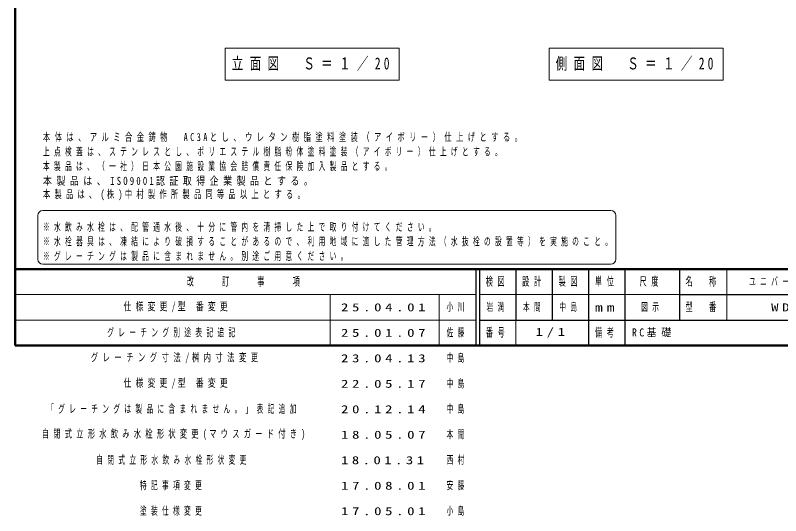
# Model space of a CAD drawing. Units: millimetres on the paper, scale 1:20. Extents: x -365 to 0, y -47 to 257.
# Drawn here: x -365 to -154.7, y -46.7 to 90.7 of the extents above; entities that cross this region are included whole.
import ezdxf

# ---------------------------------------------------------------- set-up
doc = ezdxf.new("R2010")
doc.units = ezdxf.units.MM
doc.layers.add('LY_1', color=2, linetype='Continuous', lineweight=25)
doc.layers.add('LY_5', color=7, linetype='Continuous', lineweight=13)
doc.styles.add('ＭＳ ゴシック', font='')
doc.styles.get('ＭＳ ゴシック').set_extended_font_data('MS Gothic')

msp = doc.modelspace()

# ---------------------------------------------------------------- linework, layer by layer
at = {"layer": 'LY_1', "color": 7, "lineweight": 13}
for p, q in [((-307.308, 81.723), (-307.308, 72.923)), ((-259.508, 81.723), (-307.308, 81.723)), ((-259.508, 72.923), (-259.508, 81.723)), ((-218.303, 81.723), (-218.303, 72.923)), ((-170.503, 81.723), (-218.303, 81.723)), ((-170.503, 72.923), (-170.503, 81.723)), ((-307.308, 72.923), (-259.508, 72.923)), ((-218.303, 72.923), (-170.503, 72.923)), ((-201.403, 37.137), (-357.403, 37.137)), ((-358.803, 35.737), (-358.803, 23.737)), ((-200.003, 23.737), (-200.003, 35.737)), ((-357.403, 22.337), (-201.403, 22.337))]:
    msp.add_line(p, q, dxfattribs=at)
for centre, start, end in [((-357.403, 35.737), 90, 180), ((-201.403, 35.737), 0, 90), ((-357.403, 23.737), 180, 270), ((-201.403, 23.737), 270, 0)]:
    msp.add_arc(centre, 1.4, start, end, dxfattribs=at)
at = {"layer": 'LY_5', "lineweight": 50}
for p, q in [((-365, 257), (-365, 0)), ((-365, 21), (0, 21)), ((-365, 0), (0, 0))]:
    msp.add_line(p, q, dxfattribs=at)
at = {"layer": 'LY_5', "color": 211, "lineweight": 25}
for p, q in [((-238.5, 21), (-238.5, 0)), ((-237.5, 21), (-237.5, 0)), ((-227.5, 21), (-227.5, 7)), ((-217.5, 21), (-217.5, 7)), ((-207.5, 21), (-207.5, 0)), ((-197.5, 21), (-197.5, 7)), ((-182.5, 21), (-182.5, 7)), ((-182.5, 14), (-70, 14)), ((-237.5, 7), (0, 7))]:
    msp.add_line(p, q, dxfattribs=at)
at = {"layer": 'LY_5'}
for p, q in [((-169.5, 21), (-169.5, 7)), ((-365, 14), (-238.5, 14)), ((-278.5, 14), (-278.5, 0)), ((-248.5, 14), (-248.5, 0)), ((-237.5, 14), (-182.5, 14)), ((-365, 7), (-238.5, 7)), ((-227.5, 7), (-227.5, 0))]:
    msp.add_line(p, q, dxfattribs=at)
at = {"layer": 'LY_5', "lineweight": 25}
msp.add_line((-197.5, 7), (-197.5, 0), dxfattribs=at)

# ---------------------------------------------------------------- texts
at = {"layer": 'LY_1', "color": 7, "style": 'ＭＳ ゴシック'}
for s, insert, char_height, attachment_point in [('\\T1.56;\\W0.7;立面図\u3000Ｓ＝１／20', (-283.408, 77.323), 3.299, 5), ('\\T1.56;\\W0.7;側面図\u3000Ｓ＝１／20', (-194.403, 77.323), 3.299, 5), ('\\T1.61;\\W0.65;本体は、アルミ合金鋳物\u3000AC3Aとし、ウレタン樹脂塗料塗装（アイボリー）仕上げとする。', (-357.403, 55.899), 2.199, 7), ('\\T1.64;\\W0.6;上点検蓋は、ステンレスとし、ポリエステル樹脂粉体塗料塗装（アイボリー）仕上げとする。', (-357.403, 51.899), 2.199, 7), ('\\T1.64;\\W0.6;本製品は、（一社）日本公園施設業協会賠償責任保険加入製品とする。', (-357.403, 47.899), 2.199, 7), ('\\T1.5;\\W0.8;本製品は、ISO9001認証取得企業製品とする。', (-357.403, 43.899), 2.199, 7), ('\\T1.58;\\W0.65;本製品は、(株)中村製作所製品同等品以上とする。', (-357.403, 39.899), 2.199, 7), ('\\T1.64;\\W0.6;※水飲み水栓は、配管通水後、十分に管内を清掃した上で取り付けてください。', (-357.403, 31.237), 2.199, 7), ('\\T1.64;\\W0.6;※水栓器具は、凍結により破損することがあるので、利用地域に適した管理方法（水抜栓の設置等）を実施のこと。', (-357.403, 27.237), 2.199, 7), ('\\T1.64;\\W0.6;※グレーチングは製品に含まれません。別途ご用意ください。', (-357.403, 23.237), 2.199, 7), ('\\T1.64;\\W0.6;ユニバーサル水飲み', (-149.75, 17.5), 2.199, 5), ('\\T1.53;\\W0.7;仕様変更/型\\~番変更', (-335.25, 10.5), 2.199, 4), ('\\T1.5;\\W1.35;25.04.01', (-275.5, 10.5), 2.199, 4), ('\\T1.64;\\W0.6;小川', (-246.5, 10.5), 2.199, 4), ('\\T1.64;\\W0.6;岩満', (-232.5, 10.5), 2.199, 5), ('\\T1.64;\\W0.6;本間', (-222.5, 10.5), 2.199, 5), ('\\T1.64;\\W0.6;中島', (-212.5, 10.5), 2.199, 5), ('\\T1.64;\\W0.6;図示', (-190, 10.5), 2.199, 5), ('\\T1.5;\\W1.35;WD-TA', (-149.75, 10.5), 2.199, 5), ('\\T1.64;\\W0.6;グレーチング別途表記追記', (-339.75, 3.5), 2.199, 4), ('\\T1.5;\\W1.35;25.01.07', (-275.5, 3.5), 2.199, 4), ('\\T1.64;\\W0.6;佐藤', (-246.5, 3.5), 2.199, 4), ('\\T1.5;\\W1.35;1/1', (-217.5, 3.5), 2.199, 5), ('\\T1.5;\\W0.9;RC基礎', (-189.5, 3.5), 2.199, 5), ('\\T1.62;\\W0.65;グレーチング寸法/桝内寸法変更', (-344.25, -3.5), 2.199, 4), ('\\T1.64;\\W0.6;中島', (-246.5, -3.5), 2.199, 4), ('\\T1.5;\\W1.35;23.04.13', (-275.5, -3.5), 2.199, 4), ('\\T1.53;\\W0.7;仕様変更/型\\~番変更', (-335.25, -10.5), 2.199, 4), ('\\T1.5;\\W1.35;22.05.17', (-275.5, -10.5), 2.199, 4), ('\\T1.64;\\W0.6;中島', (-246.5, -10.5), 2.199, 4), ('\\T1.64;\\W0.6;「グレーチングは製品に含まれません。」表記追加', (-356.25, -17.5), 2.199, 4), ('\\T1.5;\\W1.35;20.12.14', (-275.5, -17.5), 2.199, 4), ('\\T1.64;\\W0.6;中島', (-246.5, -17.5), 2.199, 4), ('\\T1.58;\\W0.65;自閉式立形水飲み水栓形状変更(マウスガード付き)', (-357.75, -24.5), 2.199, 4), ('\\T1.64;\\W0.6;本間', (-246.5, -24.5), 2.199, 4), ('\\T1.5;\\W1.35;18.05.07', (-275.5, -24.5), 2.199, 4), ('\\T1.64;\\W0.6;自閉式立形水飲み水栓形状変更', (-342.75, -31.5), 2.199, 4), ('\\T1.47;\\W1.35;18.01.31', (-275.5, -31.5), 2.199, 4), ('\\T1.64;\\W0.6;西村', (-246.5, -31.5), 2.199, 4), ('\\T1.64;\\W0.6;特記事項変更', (-330.75, -38.5), 2.199, 4), ('\\T1.5;\\W1.35;17.08.01', (-275.5, -38.5), 2.199, 4), ('\\T1.64;\\W0.6;安藤', (-246.5, -38.5), 2.199, 4), ('\\T1.64;\\W0.6;塗装仕様変更', (-330.75, -45.5), 2.199, 4), ('\\T1.64;\\W0.6;小島', (-246.5, -45.5), 2.199, 4), ('\\T1.5;\\W1.35;17.05.01', (-275.5, -45.5), 2.199, 4)]:
    msp.add_mtext(s, dxfattribs=dict(at, insert=insert, char_height=char_height, attachment_point=attachment_point))
at = {"layer": 'LY_5', "color": 4, "char_height": 2.346, "attachment_point": 5, "style": 'ＭＳ ゴシック'}
for s, insert in [('\\T1.64;\\W0.6;改\u3000\u3000訂\u3000\u3000事\u3000\u3000項', (-301.75, 17.5)), ('\\T1.64;\\W0.6;検図', (-232.5, 17.5)), ('\\T1.64;\\W0.6;設計', (-222.5, 17.5)), ('\\T1.64;\\W0.6;製図', (-212.5, 17.5)), ('\\T1.64;\\W0.6;単位', (-202.5, 17.5)), ('\\T1.64;\\W0.6;尺度', (-190.25, 17.5)), ('\\T1.64;\\W0.6;名\u3000称', (-176, 17.5)), ('\\T1.5;\\W1.35;mm', (-202.5, 10.5)), ('\\T1.64;\\W0.6;型\u3000番', (-176, 10.5)), ('\\T1.64;\\W0.6;番号', (-232.5, 3.5)), ('\\T1.64;\\W0.6;備考', (-202.5, 3.5))]:
    msp.add_mtext(s, dxfattribs=dict(at, insert=insert))

doc.saveas('drawing.dxf')
